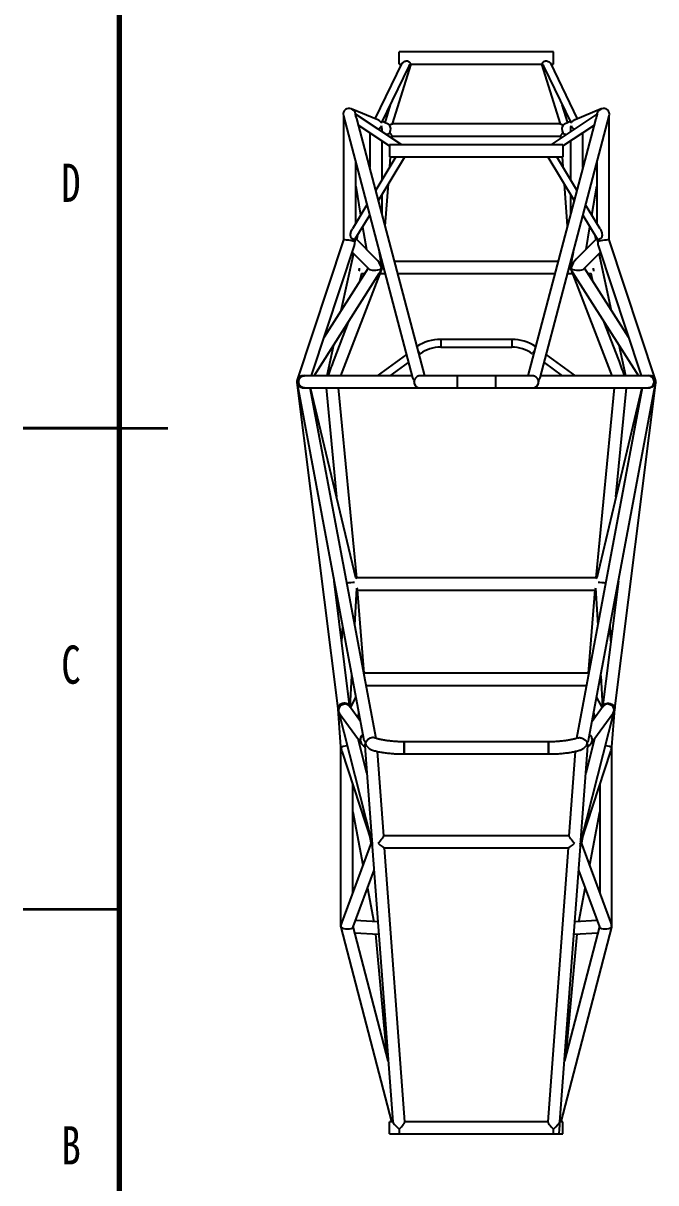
# Model space of a CAD drawing. Header units: millimetres. Extents: x 0 to 420, y 0 to 297.
# Drawn here: x 0 to 65.7, y 70.1 to 190.6 of the extents above; entities that cross this region are included whole.
import ezdxf

# ---------------------------------------------------------------- set-up
doc = ezdxf.new("R2010")
doc.units = ezdxf.units.MM
doc.styles.add('SLDTEXTSTYLE2', font='TXT', dxfattribs={"width": 0.75})

msp = doc.modelspace()

# ---------------------------------------------------------------- linework, layer by layer
at = {"color": 7, "linetype": 'Continuous', "lineweight": 70}
msp.add_line((10, 10), (10, 287), dxfattribs=at)
at = {"color": 7, "linetype": 'Continuous', "lineweight": 25}
for p, q in [((55.04, 187.61), (39.04, 187.61)), ((39.04, 186.97), (39.04, 187.61)), ((39.04, 186.34), (39.04, 186.97)), ((55.04, 186.97), (55.04, 187.61)), ((55.04, 186.34), (55.04, 186.97)), ((39.32, 186.41), (36.52, 180.65)), ((37.23, 180.27), (40.03, 186.03)), ((38.33, 180.11), (40.26, 186.34)), ((39.04, 186.34), (39.29, 186.34)), ((40.26, 186.34), (53.82, 186.34)), ((53.82, 186.34), (55.74, 180.11)), ((54.05, 186.03), (56.85, 180.27)), ((57.56, 180.65), (54.76, 186.41)), ((54.79, 186.34), (55.04, 186.34)), ((38.11, 182.09), (37.54, 180.24)), ((56.54, 180.24), (55.97, 182.09)), ((33.25, 180.96), (40.42, 153.75)), ((33.25, 180.85), (33.25, 168.06)), ((33.31, 180.74), (33.31, 180.73)), ((36.8, 180.54), (34.06, 181.67)), ((34.52, 181.11), (34.51, 181.16)), ((39.3, 177.96), (34.51, 181.12)), ((53.66, 153.75), (60.83, 180.96)), ((59.56, 181.12), (54.78, 177.96)), ((60.01, 181.67), (57.29, 180.55)), ((59.57, 181.16), (59.56, 181.11)), ((60.83, 168.06), (60.83, 180.85)), ((41.68, 153.96), (34.68, 180.53)), ((34.83, 179.95), (38.04, 177.84)), ((37.25, 179.31), (37.25, 179.65)), ((37.81, 180.13), (37.26, 180.35)), ((55.74, 180.11), (38.33, 180.11)), ((59.4, 180.53), (52.4, 153.96)), ((56.04, 177.84), (59.25, 179.95)), ((56.81, 180.35), (56.27, 180.13)), ((56.83, 179.65), (56.83, 179.31)), ((35.98, 179.19), (35.98, 175.58)), ((37.25, 174.31), (37.25, 178.36)), ((38.29, 178.63), (38.31, 178.85)), ((38.31, 178.84), (55.77, 178.84)), ((55.77, 178.85), (55.79, 178.63)), ((56.83, 178.36), (56.83, 174.31)), ((58.1, 175.58), (58.1, 179.19)), ((56.04, 177.96), (38.04, 177.96)), ((38.04, 177.96), (38.04, 177.33)), ((38.04, 177.33), (38.04, 176.69)), ((56.04, 177.96), (56.04, 177.33)), ((56.04, 177.33), (56.04, 176.69)), ((34.52, 169.79), (34.52, 176.15)), ((38.69, 176.69), (36.6, 173.23)), ((36.88, 172.16), (39.62, 176.69)), ((38.04, 176.69), (38.94, 176.69)), ((38.06, 175.65), (38.14, 176.69)), ((39.54, 176.69), (54.54, 176.69)), ((54.46, 176.69), (57.2, 172.16)), ((55.14, 176.69), (56.04, 176.69)), ((57.48, 173.23), (55.39, 176.69)), ((55.94, 176.69), (56.02, 175.65)), ((59.56, 176.15), (59.56, 169.79)), ((34.52, 173.64), (35.03, 170.64)), ((37.58, 169.49), (37.92, 173.88)), ((56.15, 173.88), (56.49, 169.49)), ((59.05, 170.64), (59.56, 173.64)), ((37.25, 170.76), (37.25, 172.76)), ((56.83, 172.76), (56.83, 170.76)), ((35.68, 171.72), (34.17, 169.22)), ((59.9, 169.22), (58.39, 171.72)), ((34.48, 168.17), (35.97, 170.64)), ((58.11, 170.64), (59.6, 168.17)), ((35.24, 169.44), (35.65, 167.08)), ((58.43, 167.08), (58.84, 169.44)), ((33.25, 168.07), (28.44, 153.53)), ((30, 154.2), (34.39, 167.48)), ((34.52, 168.13), (34.52, 168.24)), ((36.66, 166.06), (34.52, 168.22)), ((34.69, 168.53), (34.61, 168.13)), ((59.56, 168.22), (57.42, 166.06)), ((59.47, 168.13), (59.39, 168.53)), ((59.56, 168.24), (59.56, 168.13)), ((59.69, 167.48), (64.08, 154.2)), ((65.64, 153.53), (60.83, 168.07)), ((34.28, 166.65), (32.99, 160.7)), ((34.16, 166.78), (35.87, 165.05)), ((37.06, 166.37), (36.99, 166.76)), ((57.09, 166.76), (57.02, 166.37)), ((58.21, 165.05), (59.92, 166.78)), ((61.09, 160.7), (59.79, 166.65)), ((35.81, 165.12), (31.24, 157.96)), ((37.25, 165.23), (37.29, 165.64)), ((37.25, 165.04), (37.25, 165.22)), ((55.53, 165.84), (38.55, 165.84)), ((56.79, 165.64), (56.82, 165.23)), ((56.83, 165.22), (56.83, 165.04)), ((62.84, 157.96), (58.27, 165.12)), ((30.2, 153.96), (37, 164.63)), ((32.96, 153.96), (37.18, 164.92)), ((34.88, 164.91), (34.85, 164.82)), ((34.96, 163.79), (35.14, 164.6)), ((35.13, 164.57), (35.46, 164.57)), ((37.05, 164.57), (37.57, 164.57)), ((37.18, 164.92), (37.24, 165)), ((38.88, 164.57), (55.2, 164.57)), ((56.51, 164.57), (57.03, 164.57)), ((56.84, 165), (56.89, 164.92)), ((56.89, 164.92), (61.11, 153.96)), ((57.07, 164.63), (63.88, 153.96)), ((58.62, 164.57), (58.95, 164.57)), ((58.94, 164.6), (59.12, 163.79)), ((59.2, 164.91), (59.22, 164.82)), ((33.75, 159.53), (32.24, 155.62)), ((61.84, 155.62), (60.33, 159.53)), ((32.21, 157.12), (31.53, 153.96)), ((50.73, 157.73), (43.34, 157.73)), ((43.34, 157.73), (43.34, 156.93)), ((43.34, 156.93), (50.73, 156.93)), ((50.73, 157.73), (50.73, 156.93)), ((62.55, 153.96), (61.86, 157.12)), ((39.78, 156.17), (36.75, 153.96)), ((41, 156.54), (41.22, 156.23)), ((41.1, 156.15), (41.22, 156.23)), ((53.08, 156.54), (52.86, 156.23)), ((52.86, 156.23), (52.98, 156.15)), ((57.33, 153.96), (54.3, 156.17)), ((38.11, 153.96), (40, 155.34)), ((54.08, 155.34), (55.97, 153.96)), ((28.41, 153.25), (32.66, 119.37)), ((29.19, 153.96), (29.07, 153.96)), ((40.36, 153.96), (29.19, 153.96)), ((45.04, 153.96), (41.24, 153.96)), ((49.04, 153.96), (45.04, 153.96)), ((45.04, 153.96), (45.04, 152.69)), ((52.84, 153.96), (49.04, 153.96)), ((49.04, 153.96), (49.04, 152.69)), ((64.89, 153.96), (53.72, 153.96)), ((61.42, 119.37), (65.67, 153.25)), ((65, 153.96), (64.89, 153.96)), ((28.53, 152.58), (35.34, 116.26)), ((29.15, 152.69), (29.19, 152.69)), ((29.19, 152.69), (41.19, 152.69)), ((36.63, 116.28), (29.8, 152.69)), ((34.54, 132.96), (29.84, 152.69)), ((31.46, 152.69), (32.54, 141.36)), ((34.62, 132.96), (32.74, 152.69)), ((41.19, 152.69), (45.04, 152.69)), ((45.04, 152.69), (49.04, 152.69)), ((49.04, 152.69), (52.89, 152.69)), ((52.89, 152.69), (64.89, 152.69)), ((64.27, 152.69), (57.44, 116.28)), ((58.73, 116.26), (65.55, 152.58)), ((61.34, 152.69), (59.46, 132.96)), ((64.23, 152.69), (59.54, 132.96)), ((61.54, 141.36), (62.62, 152.69)), ((64.89, 152.69), (64.93, 152.69)), ((33.89, 119.76), (32.27, 132.63)), ((34.56, 132.9), (34.62, 132.96)), ((59.46, 132.96), (34.62, 132.96)), ((59.46, 132.96), (59.52, 132.9)), ((61.8, 132.63), (60.19, 119.76)), ((34.43, 128.05), (34.65, 131.89)), ((35.4, 123.05), (34.72, 131.73)), ((34.73, 131.69), (59.35, 131.69)), ((59.36, 131.73), (58.67, 123.05)), ((59.43, 131.89), (59.65, 128.05)), ((33.15, 127.97), (33.06, 126.39)), ((61.02, 126.39), (60.93, 127.97)), ((58.7, 123.05), (35.37, 123.05)), ((33.93, 119.53), (34.12, 122.79)), ((34.17, 122.54), (34.1, 122.41)), ((35.6, 121.78), (58.48, 121.78)), ((59.98, 122.41), (59.91, 122.54)), ((59.96, 122.79), (60.15, 119.53)), ((33.98, 119.46), (34.54, 120.53)), ((59.53, 120.53), (60.09, 119.46)), ((32.66, 119.36), (32.95, 115.4)), ((35.01, 118.05), (33.87, 119.62)), ((60.21, 119.62), (59.07, 118.05)), ((61.12, 115.4), (61.42, 119.36)), ((32.72, 119.1), (36.13, 105.75)), ((32.84, 118.87), (35.09, 115.77)), ((34.76, 118.4), (34.85, 118.91)), ((57.95, 105.75), (61.36, 119.1)), ((58.98, 115.77), (61.23, 118.87)), ((59.23, 118.91), (59.32, 118.4)), ((61.23, 118.87), (61.24, 118.88)), ((35.67, 112.67), (34.77, 116.22)), ((54.54, 115.93), (39.54, 115.93)), ((39.54, 115.93), (39.54, 115.29)), ((39.54, 114.66), (39.54, 115.93)), ((54.54, 115.93), (54.54, 115.29)), ((54.54, 114.66), (54.54, 115.93)), ((59.31, 116.22), (58.41, 112.67)), ((32.95, 115.4), (32.95, 96.69)), ((33.07, 114.97), (36.16, 105.55)), ((35.46, 115.5), (36.19, 105.71)), ((37.43, 106.16), (36.78, 114.93)), ((39.54, 115.29), (39.54, 114.66)), ((39.54, 114.66), (54.54, 114.66)), ((54.54, 115.29), (54.54, 114.66)), ((57.3, 114.93), (56.65, 106.16)), ((57.89, 105.71), (58.62, 115.5)), ((57.91, 105.55), (61.01, 114.97)), ((61.12, 96.69), (61.12, 115.4)), ((34.22, 100.31), (34.22, 111.46)), ((59.85, 111.46), (59.85, 100.31)), ((34.22, 108.65), (35.27, 103.13)), ((58.81, 103.13), (59.85, 108.65)), ((56.65, 106.17), (37.43, 106.17)), ((36.16, 105.55), (33.07, 97.2)), ((36.12, 105.44), (36.02, 105.98)), ((36.24, 105.04), (38.36, 76.44)), ((37.5, 104.9), (56.58, 104.9)), ((39.63, 76.45), (37.52, 104.9)), ((56.56, 104.9), (54.45, 76.45)), ((55.72, 76.44), (57.84, 105.04)), ((61, 97.2), (57.91, 105.55)), ((58.05, 105.98), (57.95, 105.44)), ((34.24, 96.7), (36.42, 102.58)), ((57.66, 102.58), (59.84, 96.7)), ((35.73, 100.71), (36.39, 97.23)), ((57.69, 97.23), (58.35, 100.71)), ((32.96, 96.68), (38.22, 76.46)), ((37.89, 82.77), (34.25, 96.73)), ((36.81, 97.21), (34.48, 97.35)), ((55.86, 76.46), (61.12, 96.68)), ((59.82, 96.73), (56.19, 82.77)), ((59.6, 97.35), (57.27, 97.21)), ((34.42, 96.08), (36.88, 95.93)), ((36.58, 95.95), (37.71, 83.45)), ((56.37, 83.45), (57.5, 95.95)), ((57.19, 95.93), (59.65, 96.08)), ((38.27, 76.46), (38.04, 76.46)), ((38.04, 75.19), (38.04, 76.46)), ((54.45, 76.46), (39.63, 76.46)), ((56.04, 76.46), (55.81, 76.46)), ((56.04, 75.19), (56.04, 76.46)), ((38.04, 75.19), (39.04, 75.19)), ((39.04, 75.68), (39.04, 75.19)), ((39.04, 75.19), (55.63, 75.19)), ((55.04, 75.19), (55.04, 75.68)), ((55.04, 75.19), (56.04, 75.19))]:
    msp.add_line(p, q, dxfattribs=at)
at = {"color": 7, "linetype": 'Continuous', "lineweight": 35}
for p, q in [((0, 148.5), (15, 148.5)), ((10, 148.5), (0, 148.5)), ((10, 98.5), (0, 98.5))]:
    msp.add_line(p, q, dxfattribs=at)
at = {"color": 7, "linetype": 'Continuous', "lineweight": 25, "flags": 128}
for points in [[(29.19, 152.69), (29.11, 152.7), (29.01, 152.72), (28.91, 152.76), (28.82, 152.82), (28.74, 152.89), (28.68, 152.97), (28.63, 153.07), (28.59, 153.17), (28.58, 153.27), (28.58, 153.38), (28.59, 153.49), (28.63, 153.59), (28.68, 153.68), (28.74, 153.77), (28.82, 153.84), (28.91, 153.89), (29.01, 153.93), (29.11, 153.96), (29.19, 153.96)], [(40.59, 153.49), (40.58, 153.43), (40.57, 153.33)], [(53.48, 153.48), (53.49, 153.43), (53.5, 153.33)], [(64.89, 152.69), (64.97, 152.7), (65.07, 152.72), (65.17, 152.76), (65.26, 152.82), (65.33, 152.89), (65.4, 152.97), (65.45, 153.07), (65.48, 153.17), (65.5, 153.27), (65.5, 153.38), (65.48, 153.49), (65.45, 153.59), (65.4, 153.68), (65.33, 153.77), (65.26, 153.84), (65.17, 153.89), (65.07, 153.93), (64.97, 153.96), (64.89, 153.96)], [(35.39, 123.2), (35.46, 123.13), (35.53, 123.05)], [(58.69, 123.2), (58.61, 123.13), (58.55, 123.05)], [(33.87, 119.62), (33.86, 119.63), (33.79, 119.71), (33.71, 119.77), (33.61, 119.81), (33.51, 119.84), (33.41, 119.86), (33.3, 119.85), (33.2, 119.83), (33.1, 119.79), (33.01, 119.73), (32.93, 119.67), (32.86, 119.58), (32.8, 119.49), (32.76, 119.39), (32.74, 119.29), (32.73, 119.19), (32.75, 119.08), (32.78, 118.99), (32.83, 118.9), (32.84, 118.87)], [(32.84, 118.87), (32.8, 118.94), (32.76, 119.03), (32.74, 119.14), (32.73, 119.24), (32.75, 119.34), (32.78, 119.44), (32.83, 119.54), (32.89, 119.63), (32.97, 119.7), (33.05, 119.76), (33.15, 119.81), (33.25, 119.84), (33.36, 119.86)], [(61.23, 118.87), (61.25, 118.9), (61.3, 118.99), (61.33, 119.08), (61.34, 119.19), (61.34, 119.29), (61.32, 119.39), (61.28, 119.49), (61.22, 119.58), (61.15, 119.67), (61.07, 119.73), (60.98, 119.79), (60.88, 119.83), (60.77, 119.85), (60.67, 119.86), (60.56, 119.84), (60.46, 119.81), (60.37, 119.77), (60.29, 119.71), (60.22, 119.63), (60.2, 119.61)], [(60.72, 119.86), (60.83, 119.84), (60.93, 119.81), (61.02, 119.76), (61.11, 119.7), (61.19, 119.63), (61.25, 119.54), (61.3, 119.44), (61.33, 119.34), (61.34, 119.24), (61.34, 119.14), (61.32, 119.03), (61.28, 118.94), (61.23, 118.87)], [(35.53, 115.7), (35.53, 115.76), (35.54, 115.86)], [(58.55, 115.7), (58.55, 115.76), (58.54, 115.86)]]:
    msp.add_lwpolyline(points, dxfattribs=at)
at = {"color": 7, "linetype": 'Continuous', "lineweight": 25}
for centre, radius, start, end in [((33.83, 168.05), 0.646, 339.3657, 351.9231), ((60.25, 168.05), 0.646, 188.0769, 200.6343), ((33.67, 165.19), 1.24, 346.749, 356.533), ((60.41, 165.19), 1.24, 183.467, 193.251), ((43.34, 153.33), 4.4, 90, 124.0209), ((43.34, 153.33), 3.6, 90, 126.1346), ((50.73, 153.33), 4.4, 55.9791, 90), ((50.73, 153.33), 3.6, 53.8654, 90), ((29.04, 153.33), 0.635, 161.6949, 187.1474), ((29.2, 153.34), 0.623, 91.0055, 181.1424), ((29.2, 153.31), 0.623, 178.8576, 268.9945), ((41.2, 153.32), 0.632, 159.8912, 268.4096), ((41.2, 153.31), 0.623, 178.8576, 268.9945), ((52.87, 153.32), 0.632, 271.6074, 21.8443), ((52.88, 153.31), 0.623, 271.0055, 1.1424), ((64.88, 153.34), 0.623, 358.8576, 88.9945), ((64.88, 153.31), 0.623, 271.0055, 1.1424), ((65.04, 153.33), 0.635, 349.5229, 21.503), ((33.39, 119.26), 0.595, 36.3949, 93.4163), ((33.35, 119.55), 0.602, 355.4531, 12.8292), ((33.35, 119.55), 0.604, 355.4821, 12.8003), ((60.73, 119.55), 0.604, 167.1997, 184.5179), ((60.73, 119.55), 0.602, 167.1708, 184.5469), ((60.68, 119.26), 0.595, 86.5837, 143.6051), ((35.6, 116.12), 0.619, 122.2489, 214.4699), ((35.61, 116.12), 0.621, 122.4149, 214.3253), ((36.22, 115.73), 0.699, 170.6547, 182.8242), ((57.85, 115.73), 0.699, 357.1758, 9.3453), ((58.47, 116.12), 0.621, 325.6882, 57.5849), ((58.47, 116.11), 0.623, 325.8612, 57.42)]:
    msp.add_arc(centre, radius, start, end, dxfattribs=at)
for centre, major_axis, ratio, start_param, end_param in [((40.04, 186.97), (0.79, 2), 0.170312, 4.290981, 4.482307), ((54.04, 186.97), (-0.79, 2), 0.170312, 1.800878, 1.992205), ((33.88, 181.06), (-0.459, 0.524), 0.888717, 6.206911, 7.344149), ((33.88, 181.06), (0.581, 0.389), 0.655799, 2.559574, 3.277612), ((33.88, 181.06), (-0.459, 0.524), 0.888717, 4.202556, 6.206911), ((60.2, 181.06), (0.459, 0.524), 0.888717, 5.222222, 8.363815), ((60.2, 181.06), (0.581, -0.389), 0.655799, 6.147166, 6.865204), ((36.61, 179.93), (0.581, 0.389), 0.655799, 4.733702, 5.487431), ((36.61, 179.93), (-0.454, 0.678), 0.655799, 3.916634, 4.298658), ((37.72, 179.47), (0.125, 0.63), 0.655799, 4.390148, 5.830355), ((56.36, 179.47), (-0.125, 0.63), 0.655799, 0.500509, 1.893037), ((57.46, 179.93), (0.454, 0.678), 0.655799, 1.984527, 2.366551), ((57.46, 179.93), (0.581, -0.389), 0.655799, 3.937347, 4.691076), ((37.72, 179.47), (0.613, 0.377), 0.597983, 4.367665, 4.929296), ((37.72, 179.47), (-0.586, 0.633), 0.095116, 3.229409, 4.173241), ((56.36, 179.47), (0.586, 0.633), 0.095116, 2.109944, 3.053777), ((56.36, 179.47), (0.613, -0.377), 0.597983, 4.50095, 5.057113), ((33.88, 167.96), (0.635, -0.102), 0.07886, 0.30459, 3.128888), ((33.88, 167.96), (0.635, -0.102), 0.07886, 2.68641, 3.128888), ((33.88, 167.96), (0.635, -0.102), 0.07886, 0.30459, 2.68641), ((33.88, 167.96), (-0.194, 0.824), 0.63064, 3.940886, 4.400376), ((33.88, 167.96), (0.618, 0.254), 0.580658, 5.666581, 6.048605), ((60.2, 167.96), (0.618, -0.254), 0.580658, 3.376173, 3.758197), ((60.2, 167.96), (0.635, 0.102), 0.07886, 0.455183, 2.837002), ((60.2, 167.96), (0.194, 0.824), 0.63064, 1.88281, 2.342299), ((60.2, 167.96), (0.635, 0.102), 0.07886, 0.012705, 0.455183), ((36.61, 165.2), (-0.25, 2.88), 0.202823, 4.695028, 5.111774), ((57.46, 165.2), (0.25, 2.88), 0.202823, 1.171411, 1.588157), ((36.61, 165.2), (0.78, 0.083), 0.340808, 3.407563, 5.465639), ((36.61, 165.2), (-0.57, 1.11), 0.428273, 4.49517, 5.346354), ((36.61, 165.2), (0.618, 0.254), 0.580658, 5.552671, 5.666581), ((36.61, 165.2), (0.633, -0.185), 0.299025, 6.196154, 6.866151), ((36.61, 165.2), (0.633, -0.185), 0.299025, 6.196154, 6.866151), ((36.61, 165.2), (-0.079, 0.738), 0.749539, 4.446419, 4.564841), ((36.61, 165.2), (0.24, 6.19), 0.095116, 4.716062, 4.823318), ((36.61, 165.2), (0.639, 0.03), 0.109826, 5.880127, 6.269498), ((57.46, 165.2), (0.633, 0.185), 0.299025, 2.558627, 3.228624), ((57.46, 165.2), (0.633, 0.185), 0.299025, 2.558627, 3.228624), ((57.46, 165.2), (0.639, -0.03), 0.109826, 3.15528, 3.544651), ((57.46, 165.2), (-0.24, 6.19), 0.095116, 1.459868, 1.567123), ((57.46, 165.2), (0.57, 1.11), 0.428273, 0.936831, 1.788015), ((57.46, 165.2), (0.618, -0.254), 0.580658, 3.758197, 3.872107), ((57.46, 165.2), (0.079, 0.738), 0.749539, 1.718345, 1.836766), ((57.46, 165.2), (0.78, -0.083), 0.340808, 3.959139, 6.017215), ((36.61, 165.2), (0.66, 1.3), 0.42488, 4.480432, 4.728629), ((36.61, 165.2), (0.57, -0.288), 0.16183, 0.01624, 0.231957), ((57.46, 165.2), (0.57, 0.288), 0.16183, 2.909635, 3.125353), ((57.46, 165.2), (-0.66, 1.3), 0.42488, 1.554556, 1.802754), ((32.04, 153.33), (1.24, 4.13), 0.125831, 1.021169, 1.454364), ((62.04, 153.33), (-1.24, 4.13), 0.125831, 4.828821, 5.262017), ((29.04, 153.33), (1.07, 2.24), 0.225482, 5.104533, 5.217921), ((65.04, 153.33), (-1.07, 2.24), 0.225482, 1.065264, 1.178652), ((29.04, 153.33), (-0.57, 3.67), 0.168398, 1.598019, 1.749006), ((41.19, 153.33), (0.751, -0.579), 0.348557, 3.56634, 4.092935), ((52.89, 153.33), (0.751, 0.579), 0.348557, 5.331843, 5.858438), ((65.04, 153.33), (0.57, 3.67), 0.168398, 4.53418, 4.685166), ((34.04, 132.33), (-0.36, 2.19), 0.277859, 4.928433, 4.957512), ((60.04, 132.33), (0.36, 2.19), 0.277859, 1.325674, 1.354752), ((34.04, 132.33), (0.639, 0.056), 0.195581, 0.954004, 2.283772), ((34.04, 132.33), (0.676, -0.625), 0.167078, 0.178774, 0.621223), ((60.04, 132.33), (0.676, 0.625), 0.167078, 2.52037, 2.962818), ((60.04, 132.33), (0.639, -0.056), 0.195581, 0.857821, 2.187589), ((34.82, 122.41), (0.58, 0.628), 0.167078, 0.153268, 0.20356), ((59.26, 122.41), (-0.58, 0.628), 0.167078, 6.079626, 6.129917), ((33.29, 119.43), (-0.05, 1.45), 0.431018, 4.79045, 4.921976), ((60.79, 119.43), (0.05, 1.45), 0.431018, 1.36121, 1.492736), ((33.59, 115.43), (0.635, 0.024), 0.399585, 3.156565, 3.432887), ((33.59, 115.43), (0.635, 0.024), 0.399585, 3.156565, 3.432887), ((33.59, 115.43), (0.627, 0.125), 0.130941, 1.476468, 2.849329), ((33.59, 115.43), (-0.19, 1.2), 0.504148, 1.569827, 1.878032), ((60.49, 115.43), (0.627, -0.125), 0.130941, 0.292263, 1.665125), ((60.49, 115.43), (0.19, 1.2), 0.504148, 4.405154, 4.713358), ((60.49, 115.43), (0.635, -0.024), 0.399585, 5.991891, 6.268213), ((60.49, 115.43), (0.635, -0.024), 0.399585, 5.991891, 6.268213), ((36.84, 105.54), (0.586, 0.631), 0.118423, 4.585546, 6.173656), ((57.24, 105.54), (-0.586, 0.631), 0.118423, 0.109529, 1.697639), ((36.84, 105.54), (-0.77, 2.64), 0.228488, 1.424584, 1.500239), ((36.84, 105.54), (0.672, -0.013), 0.009838, 3.145026, 3.361796), ((36.84, 105.54), (0.662, -0.035), 0.237791, 3.291239, 3.471817), ((36.84, 105.54), (-0.23, 1.4), 0.441177, 1.373463, 1.511897), ((36.84, 105.54), (0.638, -0.09), 0.614502, 3.34329, 3.596487), ((36.84, 105.54), (0.18, 1.3), 0.444769, 1.703687, 2.02569), ((36.84, 105.54), (0.678, -0.63), 0.118423, 4.821918, 6.156343), ((57.24, 105.54), (0.678, 0.63), 0.118423, 3.268435, 4.60286), ((57.24, 105.54), (0.638, 0.09), 0.614502, 5.828291, 6.081488), ((57.24, 105.54), (-0.18, 1.3), 0.444769, 4.257495, 4.579499), ((57.24, 105.54), (0.23, 1.4), 0.441177, 4.771289, 4.909723), ((57.24, 105.54), (0.662, 0.035), 0.237791, 5.952961, 6.133539), ((57.24, 105.54), (0.77, 2.64), 0.228488, 4.782946, 4.858601), ((57.24, 105.54), (0.672, 0.013), 0.009838, 6.062982, 6.286619), ((33.59, 96.76), (0.635, 0.081), 0.186424, 2.774668, 3.16545), ((33.59, 96.76), (0.635, 0.081), 0.186424, 2.774668, 3.16545), ((33.59, 96.76), (0.19, 1.08), 0.557772, 1.260127, 1.662132), ((33.59, 96.76), (0.632, -0.113), 0.511449, 3.452262, 3.575996), ((33.59, 96.76), (0.047, 0.936), 0.637125, 1.638275, 1.70032), ((33.59, 96.76), (0.659, -0.033), 0.414443, 3.599853, 6.153662), ((60.49, 96.76), (0.659, 0.033), 0.414443, 3.271116, 5.824925), ((60.49, 96.76), (-0.19, 1.08), 0.557772, 4.621053, 5.023058), ((60.49, 96.76), (0.632, 0.113), 0.511449, 5.848782, 5.972516), ((60.49, 96.76), (0.635, -0.081), 0.186424, 6.259328, 6.65011), ((60.49, 96.76), (0.635, -0.081), 0.186424, 6.259328, 6.65011), ((60.49, 96.76), (-0.047, 0.936), 0.637125, 4.582865, 4.64491), ((37.16, 96.55), (0.509, 0.524), 0.652523, 3.652768, 3.70217), ((56.92, 96.55), (-0.509, 0.524), 0.652523, 2.581015, 2.630418), ((39.04, 75.83), (0.805, -0.623), 0.154921, 2.68938, 2.943811), ((39.04, 75.83), (0.678, -0.63), 0.118423, 3.268435, 4.821918), ((39.04, 75.83), (0.586, 0.631), 0.118423, 4.585546, 6.173656), ((55.04, 75.83), (-0.586, 0.631), 0.118423, 0.109529, 1.697639), ((55.04, 75.83), (0.678, 0.63), 0.118423, 4.60286, 6.156343), ((55.68, 75.83), (0.045, 0.635), 0.016795, 3.14277, 6.047991), ((55.04, 75.83), (0.805, 0.623), 0.154921, 0.197781, 0.452213), ((55.04, 75.83), (0.678, 0.63), 0.118423, 6.155596, 6.173656)]:
    msp.add_ellipse(centre, major_axis=major_axis, ratio=ratio, start_param=start_param, end_param=end_param, dxfattribs=at)
for points, knots in [([(39.32, 186.41), (39.33, 186.42), (39.34, 186.45), (39.41, 186.51), (39.53, 186.59), (39.69, 186.65), (39.84, 186.67), (39.96, 186.64), (40.06, 186.58), (40.13, 186.51), (40.18, 186.44), (40.19, 186.4), (40.19, 186.39)], [0, 0, 0, 0, 0.04754, 0.14375, 0.282634, 0.426865, 0.5289, 0.631793, 0.719419, 0.810734, 0.913553, 1, 1, 1, 1]), ([(40.19, 186.39), (40.2, 186.38), (40.24, 186.36), (40.26, 186.34), (40.26, 186.34), (40.26, 186.34)], [0, 0, 0, 0, 0.247109, 0.787207, 1, 1, 1, 1]), ([(53.82, 186.34), (53.82, 186.34), (53.83, 186.35), (53.86, 186.37), (53.89, 186.39), (53.89, 186.39)], [0, 0, 0, 0, 0.49969, 0.998661, 1, 1, 1, 1]), ([(53.89, 186.39), (53.89, 186.4), (53.89, 186.41), (53.9, 186.43), (53.9, 186.44), (53.91, 186.45), (53.91, 186.46), (53.93, 186.48), (53.94, 186.5), (53.96, 186.52), (53.97, 186.53), (53.98, 186.54), (53.99, 186.55), (54.01, 186.57), (54.03, 186.59), (54.08, 186.62), (54.1, 186.63), (54.14, 186.64), (54.15, 186.64), (54.17, 186.65), (54.19, 186.65), (54.23, 186.66), (54.25, 186.66), (54.31, 186.66), (54.33, 186.66), (54.39, 186.65), (54.41, 186.64), (54.46, 186.62), (54.48, 186.61), (54.53, 186.59), (54.55, 186.58), (54.6, 186.56), (54.62, 186.54), (54.65, 186.52), (54.67, 186.5), (54.7, 186.48), (54.7, 186.47), (54.72, 186.46), (54.73, 186.45), (54.74, 186.44), (54.74, 186.43), (54.75, 186.42), (54.76, 186.42), (54.76, 186.41)], [0, 0, 0, 0, 0.0625, 0.0625, 0.09375, 0.09375, 0.125, 0.125, 0.1875, 0.1875, 0.21875, 0.21875, 0.25, 0.25, 0.3125, 0.3125, 0.375, 0.375, 0.40625, 0.40625, 0.4375, 0.4375, 0.5, 0.5, 0.5625, 0.5625, 0.625, 0.625, 0.6875, 0.6875, 0.75, 0.75, 0.8125, 0.8125, 0.875, 0.875, 0.90625, 0.90625, 0.9375, 0.9375, 0.96875, 0.96875, 1, 1, 1, 1]), ([(34.69, 180.49), (34.68, 180.52), (34.65, 180.61), (34.6, 180.76), (34.54, 180.91), (34.51, 181.02), (34.5, 181.08), (34.5, 181.12), (34.51, 181.12), (34.51, 181.12)], [0, 0, 0, 0, 0.088911, 0.297546, 0.511306, 0.715608, 0.800167, 0.886655, 1, 1, 1, 1]), ([(59.57, 181.11), (59.57, 181.12), (59.58, 181.13), (59.58, 181.1), (59.57, 181.04), (59.55, 180.95), (59.5, 180.82), (59.44, 180.66), (59.41, 180.54), (59.39, 180.49)], [0, 0, 0, 0, 0.0447588, 0.1805478, 0.2887054, 0.3995876, 0.6209458, 0.848116, 1, 1, 1, 1]), ([(60.75, 180.67), (60.75, 180.67), (60.77, 180.69), (60.77, 180.72), (60.77, 180.74), (60.77, 180.74)], [0, 0, 0, 0, 0.197392, 0.849593, 1, 1, 1, 1]), ([(37.23, 180.27), (37.22, 180.27), (37.21, 180.25), (37.16, 180.27), (37.1, 180.32), (37.02, 180.39), (36.93, 180.47), (36.84, 180.53), (36.79, 180.54), (36.78, 180.54)], [0, 0, 0, 0, 0.1858016, 0.3338726, 0.4824116, 0.6239221, 0.7846623, 0.9609745, 1, 1, 1, 1]), ([(38.03, 179.99), (38, 180.01), (37.94, 180.05), (37.87, 180.1), (37.82, 180.12), (37.81, 180.12)], [0, 0, 0, 0, 0.376307, 0.848909, 1, 1, 1, 1]), ([(38.33, 180.11), (38.33, 180.11), (38.34, 180.11), (38.31, 180.1), (38.24, 180.06), (38.14, 180.02), (38.06, 180), (38.03, 179.99)], [0, 0, 0, 0, 0.067405, 0.251604, 0.493287, 0.815785, 1, 1, 1, 1]), ([(56.05, 179.99), (56.03, 179.99), (56.01, 180), (55.97, 180.01), (55.95, 180.02), (55.92, 180.03), (55.9, 180.04), (55.87, 180.05), (55.85, 180.06), (55.83, 180.07), (55.81, 180.08), (55.79, 180.09), (55.78, 180.09), (55.76, 180.1), (55.76, 180.1), (55.75, 180.11), (55.75, 180.11), (55.74, 180.11), (55.74, 180.11), (55.74, 180.11)], [0, 0, 0, 0, 0.125, 0.125, 0.25, 0.25, 0.375, 0.375, 0.5, 0.5, 0.625, 0.625, 0.75, 0.75, 0.875, 0.875, 0.9375, 0.9375, 1, 1, 1, 1]), ([(56.27, 180.13), (56.24, 180.11), (56.17, 180.08), (56.1, 180.03), (56.06, 180), (56.05, 179.99)], [0, 0, 0, 0, 0.40982, 0.859272, 1, 1, 1, 1]), ([(57.29, 180.55), (57.29, 180.54), (57.24, 180.53), (57.16, 180.48), (57.06, 180.4), (56.97, 180.31), (56.91, 180.27), (56.87, 180.25), (56.86, 180.27), (56.85, 180.28)], [0, 0, 0, 0, 0.0271482, 0.1930173, 0.3640865, 0.540861, 0.7017119, 0.8422406, 1, 1, 1, 1]), ([(38.94, 176.69), (38.95, 176.69), (38.99, 176.69), (39.05, 176.7), (39.14, 176.7), (39.24, 176.7), (39.35, 176.7), (39.46, 176.69), (39.52, 176.69), (39.54, 176.69)], [0, 0, 0, 0, 0.044721, 0.206601, 0.340985, 0.4786, 0.665665, 0.853823, 1, 1, 1, 1]), ([(54.54, 176.69), (54.55, 176.69), (54.58, 176.69), (54.66, 176.7), (54.79, 176.7), (54.91, 176.7), (55.02, 176.7), (55.1, 176.69), (55.13, 176.69), (55.13, 176.69)], [0, 0, 0, 0, 0.041393, 0.240991, 0.417174, 0.640498, 0.80072, 0.965462, 1, 1, 1, 1]), ([(34.47, 168.17), (34.46, 168.16), (34.44, 168.12), (34.36, 168.11), (34.27, 168.12), (34.17, 168.17), (34.07, 168.26), (34.01, 168.38), (33.98, 168.53), (33.99, 168.68), (34.02, 168.85), (34.08, 169.04), (34.14, 169.16), (34.17, 169.22)], [0, 0, 0, 0, 0.064876, 0.141871, 0.2212, 0.300717, 0.378153, 0.452349, 0.555831, 0.645949, 0.738271, 0.867254, 1, 1, 1, 1]), ([(59.9, 169.22), (59.91, 169.2), (59.96, 169.13), (60.02, 168.99), (60.06, 168.82), (60.09, 168.68), (60.1, 168.54), (60.08, 168.39), (60.01, 168.26), (59.92, 168.18), (59.82, 168.13), (59.72, 168.11), (59.65, 168.12), (59.62, 168.16), (59.6, 168.17)], [0, 0, 0, 0, 0.042345, 0.16021, 0.280991, 0.357135, 0.434346, 0.536215, 0.615673, 0.695431, 0.76965, 0.846645, 0.925997, 1, 1, 1, 1]), ([(28.41, 153.25), (28.41, 153.25), (28.41, 153.2), (28.42, 153.15), (28.45, 153.11), (28.45, 153.1)], [0, 0, 0, 0, 0.005302, 0.88061, 1, 1, 1, 1]), ([(29.08, 153.96), (29.08, 153.96), (29.02, 153.97), (28.93, 153.95), (28.81, 153.91), (28.71, 153.86), (28.61, 153.79), (28.53, 153.71), (28.47, 153.62), (28.45, 153.56), (28.44, 153.53), (28.44, 153.53)], [0, 0, 0, 0, 0.000518, 0.171363, 0.293501, 0.419163, 0.572356, 0.729972, 0.863244, 0.998774, 1, 1, 1, 1]), ([(28.44, 153.13), (28.46, 153.09), (28.49, 153.02), (28.58, 152.91), (28.68, 152.83), (28.79, 152.77), (28.89, 152.74), (28.98, 152.71), (29.06, 152.69), (29.12, 152.69), (29.16, 152.69)], [0, 0, 0, 0, 0.197152, 0.372498, 0.552075, 0.663815, 0.778098, 0.850483, 0.924628, 1, 1, 1, 1]), ([(41.24, 153.96), (41.22, 153.96), (41.16, 153.96), (41.06, 153.94), (40.96, 153.9), (40.87, 153.85), (40.79, 153.79), (40.71, 153.71), (40.65, 153.61), (40.61, 153.53), (40.59, 153.47), (40.59, 153.45), (40.59, 153.45)], [0, 0, 0, 0, 0.09179, 0.207434, 0.32168, 0.439054, 0.556783, 0.677719, 0.799268, 0.924186, 0.998071, 1, 1, 1, 1]), ([(53.49, 153.45), (53.49, 153.45), (53.48, 153.49), (53.46, 153.56), (53.4, 153.66), (53.33, 153.75), (53.25, 153.82), (53.15, 153.88), (53.05, 153.93), (52.94, 153.95), (52.87, 153.97), (52.83, 153.96), (52.83, 153.96)], [0, 0, 0, 0, 0.001928, 0.126244, 0.254132, 0.378458, 0.50649, 0.628936, 0.755161, 0.873723, 0.995955, 1, 1, 1, 1]), ([(65.64, 153.13), (65.62, 153.09), (65.59, 153.02), (65.5, 152.91), (65.4, 152.83), (65.29, 152.77), (65.19, 152.74), (65.1, 152.71), (65.02, 152.69), (64.96, 152.69), (64.93, 152.69)], [0, 0, 0, 0, 0.197949, 0.374003, 0.554306, 0.666497, 0.781241, 0.85392, 0.928363, 1, 1, 1, 1]), ([(65.64, 153.53), (65.64, 153.53), (65.63, 153.56), (65.6, 153.64), (65.52, 153.74), (65.42, 153.83), (65.31, 153.9), (65.2, 153.94), (65.1, 153.96), (65.04, 153.96), (65, 153.96)], [0, 0, 0, 0, 0.001236, 0.162975, 0.328718, 0.502088, 0.68204, 0.792427, 0.905591, 1, 1, 1, 1]), ([(65.67, 153.25), (65.67, 153.25), (65.66, 153.2), (65.65, 153.14), (65.62, 153.08), (65.61, 153.07)], [0, 0, 0, 0, 0.004282, 0.711103, 1, 1, 1, 1]), ([(32.65, 119.41), (32.66, 119.38), (32.66, 119.3), (32.69, 119.19), (32.72, 119.08), (32.78, 118.97), (32.82, 118.91), (32.84, 118.87)], [0, 0, 0, 0, 0.178995, 0.375658, 0.573219, 0.774618, 1, 1, 1, 1]), ([(33.9, 119.58), (33.9, 119.59), (33.88, 119.64), (33.84, 119.71), (33.77, 119.78), (33.7, 119.84), (33.61, 119.88), (33.52, 119.91), (33.42, 119.93), (33.3, 119.93), (33.14, 119.91), (32.97, 119.85), (32.83, 119.76), (32.73, 119.65), (32.68, 119.56), (32.66, 119.48), (32.66, 119.43), (32.66, 119.4)], [0, 0, 0, 0, 0.029721, 0.109113, 0.17209, 0.23669, 0.287222, 0.339092, 0.389695, 0.442262, 0.53082, 0.615259, 0.706147, 0.810457, 0.871074, 0.933029, 1, 1, 1, 1]), ([(60.18, 119.58), (60.18, 119.59), (60.19, 119.64), (60.24, 119.71), (60.31, 119.78), (60.38, 119.84), (60.47, 119.88), (60.55, 119.91), (60.65, 119.93), (60.78, 119.93), (60.94, 119.91), (61.11, 119.85), (61.25, 119.76), (61.34, 119.65), (61.39, 119.56), (61.42, 119.48), (61.42, 119.43), (61.42, 119.4)], [0, 0, 0, 0, 0.029718, 0.109102, 0.172073, 0.236667, 0.287194, 0.33906, 0.389658, 0.44222, 0.530769, 0.615201, 0.70608, 0.810379, 0.870991, 0.93294, 1, 1, 1, 1]), ([(61.25, 118.89), (61.26, 118.91), (61.3, 118.96), (61.34, 119.05), (61.39, 119.16), (61.41, 119.28), (61.42, 119.36), (61.42, 119.41)], [0, 0, 0, 0, 0.147352, 0.360361, 0.565371, 0.786377, 1, 1, 1, 1]), ([(35.09, 115.77), (35.11, 115.74), (35.16, 115.68), (35.24, 115.6), (35.34, 115.51), (35.42, 115.45), (35.46, 115.42), (35.47, 115.42)], [0, 0, 0, 0, 0.180817, 0.425822, 0.689188, 0.978987, 1, 1, 1, 1]), ([(35.53, 115.84), (35.53, 115.84), (35.48, 115.92), (35.42, 116.03), (35.36, 116.17), (35.35, 116.23), (35.35, 116.26)], [0, 0, 0, 0, 0.001886, 0.537431, 0.812136, 1, 1, 1, 1]), ([(35.46, 115.5), (35.46, 115.52), (35.46, 115.58), (35.5, 115.65), (35.53, 115.7), (35.53, 115.7)], [0, 0, 0, 0, 0.386766, 0.997106, 1, 1, 1, 1]), ([(36.47, 116.33), (36.46, 116.34), (36.43, 116.35), (36.36, 116.36), (36.28, 116.36), (36.18, 116.35), (36.07, 116.32), (35.96, 116.27), (35.86, 116.2), (35.75, 116.12), (35.66, 116.04), (35.59, 115.94), (35.55, 115.88), (35.53, 115.84), (35.53, 115.84)], [0, 0, 0, 0, 0.0329342, 0.1131563, 0.1959537, 0.2847076, 0.376705, 0.4751356, 0.5771984, 0.6810161, 0.7882542, 0.8920793, 0.9988905, 1, 1, 1, 1]), ([(35.53, 115.7), (35.53, 115.7), (35.55, 115.64), (35.62, 115.54), (35.73, 115.4), (35.86, 115.28), (35.97, 115.2), (36.08, 115.13), (36.16, 115.09), (36.2, 115.08), (36.21, 115.08)], [0, 0, 0, 0, 0.001246, 0.20874, 0.422286, 0.580795, 0.743219, 0.859133, 0.977814, 1, 1, 1, 1]), ([(39.54, 115.93), (39.5, 115.93), (39.37, 115.93), (39.17, 115.93), (38.93, 115.94), (38.7, 115.95), (38.46, 115.97), (38.24, 115.99), (38.01, 116.01), (37.8, 116.04), (37.59, 116.06), (37.4, 116.1), (37.21, 116.13), (37.04, 116.17), (36.88, 116.21), (36.73, 116.25), (36.6, 116.29), (36.51, 116.32), (36.48, 116.33), (36.47, 116.33)], [0, 0, 0, 0, 0.034522, 0.100226, 0.16591, 0.231536, 0.297074, 0.362491, 0.427749, 0.492807, 0.557614, 0.622114, 0.686236, 0.749897, 0.812998, 0.875417, 0.93701, 0.997609, 1, 1, 1, 1]), ([(57.61, 116.33), (57.6, 116.33), (57.56, 116.32), (57.48, 116.29), (57.35, 116.25), (57.2, 116.21), (57.04, 116.17), (56.87, 116.13), (56.69, 116.1), (56.5, 116.07), (56.29, 116.04), (56.08, 116.01), (55.86, 115.99), (55.63, 115.97), (55.4, 115.95), (55.17, 115.94), (54.93, 115.93), (54.72, 115.93), (54.59, 115.93), (54.54, 115.93)], [0, 0, 0, 0, 0.008305, 0.066752, 0.126529, 0.187427, 0.249263, 0.311876, 0.375129, 0.438907, 0.503114, 0.56767, 0.63251, 0.697576, 0.762822, 0.828206, 0.893692, 0.959249, 1, 1, 1, 1]), ([(57.61, 116.33), (57.62, 116.34), (57.65, 116.35), (57.71, 116.36), (57.8, 116.36), (57.9, 116.35), (58.01, 116.32), (58.11, 116.27), (58.22, 116.2), (58.32, 116.12), (58.41, 116.04), (58.49, 115.94), (58.53, 115.88), (58.54, 115.84), (58.54, 115.84)], [0, 0, 0, 0, 0.03295, 0.113171, 0.195967, 0.284719, 0.376715, 0.475144, 0.577205, 0.681021, 0.788258, 0.892081, 0.998891, 1, 1, 1, 1]), ([(57.87, 115.08), (57.87, 115.08), (57.9, 115.09), (57.97, 115.12), (58.08, 115.18), (58.2, 115.26), (58.32, 115.37), (58.45, 115.52), (58.52, 115.63), (58.55, 115.7), (58.55, 115.7)], [0, 0, 0, 0, 0.002075, 0.104785, 0.239386, 0.377794, 0.558059, 0.743474, 0.998755, 1, 1, 1, 1]), ([(58.54, 115.84), (58.54, 115.84), (58.6, 115.92), (58.66, 116.03), (58.71, 116.17), (58.73, 116.23), (58.73, 116.26)], [0, 0, 0, 0, 0.0018856, 0.5374311, 0.8121363, 1, 1, 1, 1]), ([(58.55, 115.7), (58.55, 115.7), (58.57, 115.67), (58.6, 115.62), (58.62, 115.55), (58.62, 115.51), (58.61, 115.5)], [0, 0, 0, 0, 0.002895, 0.382421, 0.770054, 1, 1, 1, 1]), ([(58.61, 115.42), (58.63, 115.43), (58.68, 115.47), (58.77, 115.54), (58.87, 115.63), (58.94, 115.71), (58.97, 115.75), (58.98, 115.77)], [0, 0, 0, 0, 0.108642, 0.402541, 0.668832, 0.909321, 1, 1, 1, 1]), ([(36.2, 115.09), (36.22, 115.08), (36.31, 115.05), (36.47, 115), (36.67, 114.95), (36.89, 114.9), (37.11, 114.86), (37.33, 114.82), (37.57, 114.79), (37.81, 114.75), (38.06, 114.73), (38.31, 114.71), (38.56, 114.69), (38.82, 114.67), (39.08, 114.66), (39.32, 114.66), (39.47, 114.66), (39.54, 114.66)], [0, 0, 0, 0, 0.029946, 0.104241, 0.177294, 0.249375, 0.320701, 0.391436, 0.46171, 0.531619, 0.601242, 0.670641, 0.739865, 0.808957, 0.877953, 0.946886, 1, 1, 1, 1]), ([(54.54, 114.66), (54.58, 114.66), (54.72, 114.66), (54.94, 114.66), (55.2, 114.67), (55.45, 114.68), (55.71, 114.7), (55.96, 114.72), (56.21, 114.75), (56.45, 114.78), (56.68, 114.81), (56.91, 114.85), (57.13, 114.89), (57.34, 114.94), (57.55, 114.99), (57.73, 115.04), (57.83, 115.07), (57.88, 115.09)], [0, 0, 0, 0, 0.036299, 0.10521, 0.174149, 0.243136, 0.312202, 0.381379, 0.450704, 0.520221, 0.58998, 0.660044, 0.730492, 0.801424, 0.872966, 0.945285, 1, 1, 1, 1])]:
    msp.add_open_spline(points, degree=3, knots=knots, dxfattribs=at)

# ---------------------------------------------------------------- texts
at = {"color": 7, "linetype": 'Continuous', "lineweight": 0, "char_height": 3.97, "attachment_point": 2, "style": 'SLDTEXTSTYLE2'}
for s, insert in [('D', (4.95, 175.99)), ('C', (4.96, 125.93)), ('B', (4.97, 75.99))]:
    msp.add_mtext(s, dxfattribs=dict(at, insert=insert))

doc.saveas('drawing.dxf')
